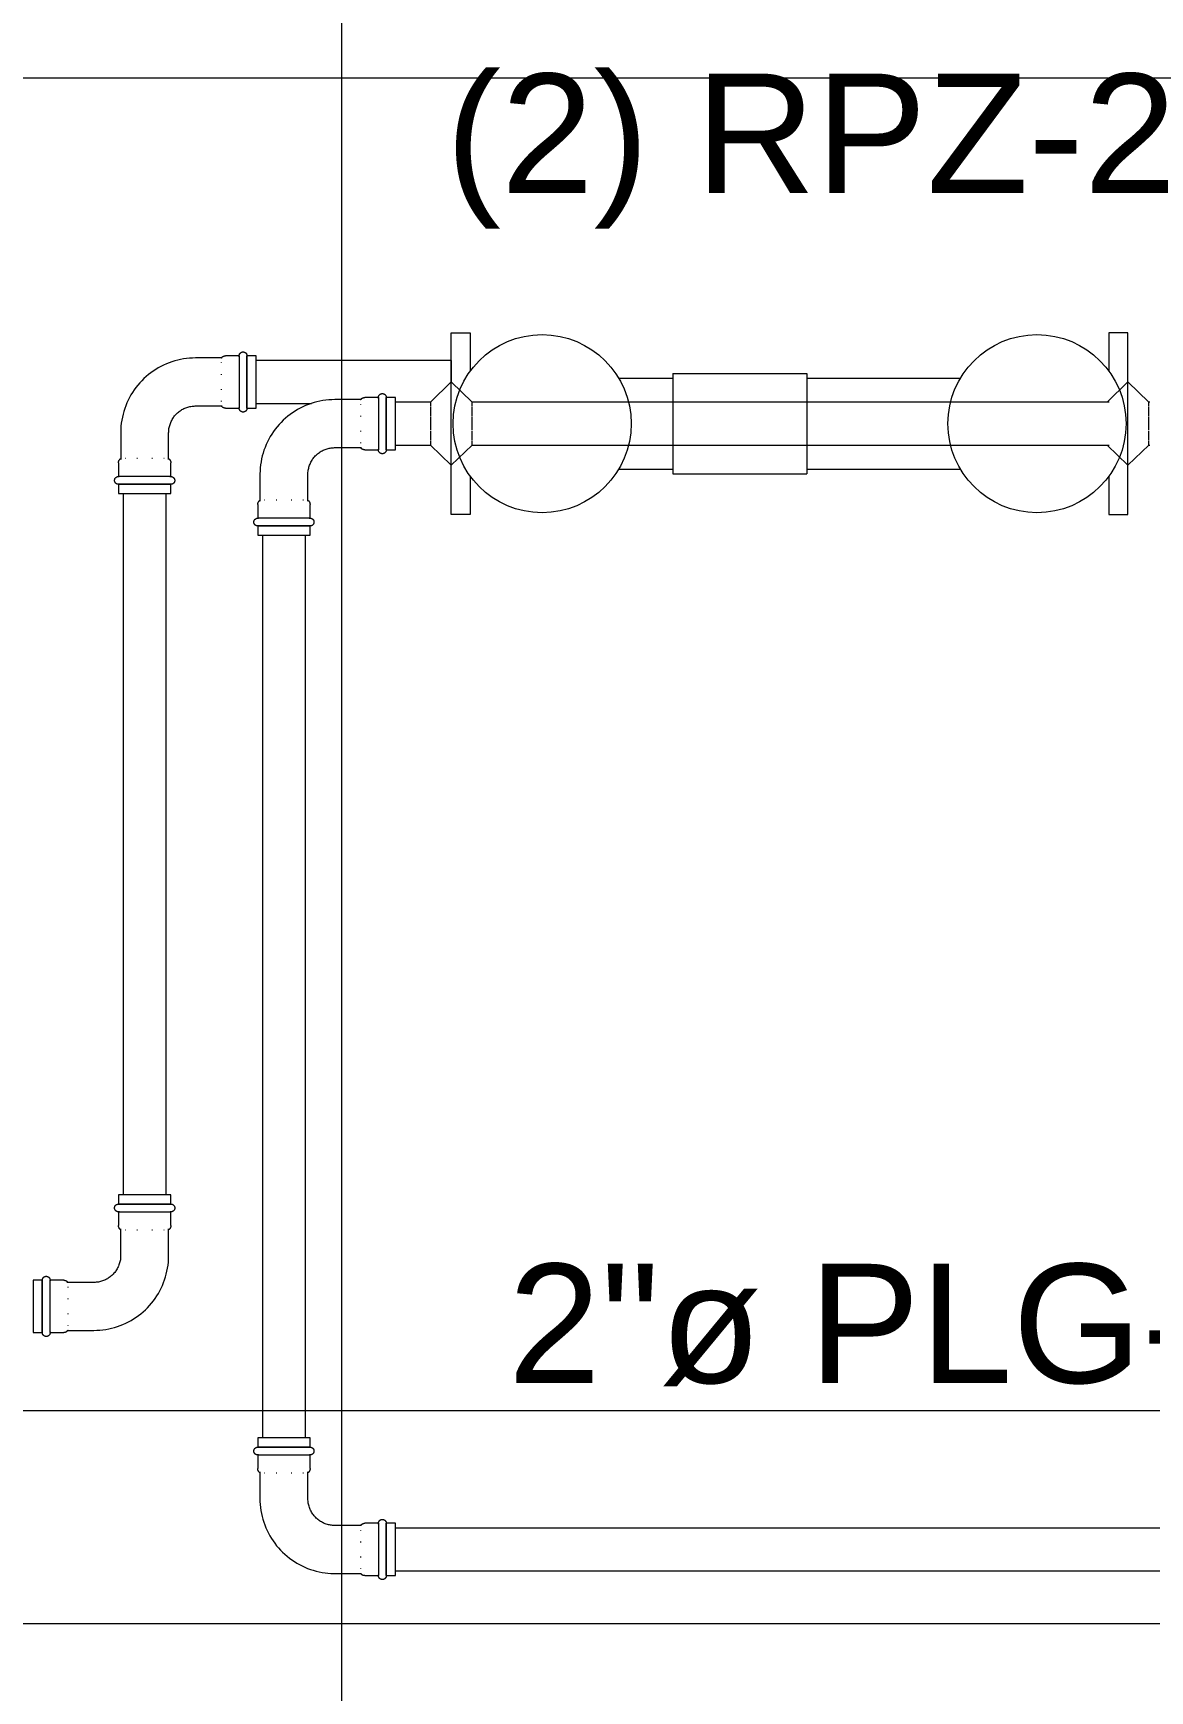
# Model space of a CAD drawing. Header units: inches. Extents: x -3299 to -2222, y -94 to 482.
# Drawn here: x -2685.3 to -2630, y 259.1 to 341.2 of the extents above; entities that cross this region are included whole.
import ezdxf

# ---------------------------------------------------------------- set-up
doc = ezdxf.new("R2010")
doc.units = ezdxf.units.IN
doc.header["$MEASUREMENT"] = 0
for name, color, linetype, lineweight in [('G-ANNO-TEXT', 231, 'Continuous', 9), ('P-PIPE', 3, 'Continuous', 9), ('P-PIPE-IDEN', 2, 'Continuous', 9), ('S-GRID', 1, 'Continuous', 9)]:
    doc.layers.add(name, color=color, linetype=linetype, lineweight=lineweight)
doc.styles.add('Arial', font='arial.ttf', dxfattribs={"height": 5.901198})

# ---------------------------------------------------------------- blocks, each defined once
blk = doc.blocks.new('Backflow_Assembly-Reduced_Pressure_Zone-WATTS-957OSY-4_00_Inch - 4_-1396127-PLG_ ROOF LEVEL')
at = {"layer": 'P-PIPE'}
for p, q in [((-16.75, -4.5), (-16.75, 4.5)), ((-16.75, 4.5), (-15.81, 4.5)), ((-15.81, 4.5), (-15.81, 2.603)), ((15.81, 4.5), (15.81, 2.603)), ((16.75, 4.5), (15.81, 4.5)), ((16.75, -4.5), (16.75, 4.5)), ((-5.77, 2.49), (-5.77, -2.49)), ((-5.77, 2.49), (0.86, 2.49)), ((0.86, 2.49), (0.86, -2.49)), ((-8.454, 2.245), (-5.77, 2.245)), ((0.86, 2.245), (8.454, 2.245)), ((-8.454, -2.245), (-5.77, -2.245)), ((0.86, -2.245), (8.454, -2.245)), ((-15.81, -2.603), (-15.81, -4.5)), ((-5.77, -2.49), (0.86, -2.49)), ((15.81, -2.603), (15.81, -4.5)), ((-15.81, -4.5), (-16.75, -4.5)), ((15.81, -4.5), (16.75, -4.5))]:
    blk.add_line(p, q, dxfattribs=at)
for centre in [(-12.25, 0), (12.25, 0)]:
    blk.add_circle(centre, 4.41, dxfattribs=at)
blk = doc.blocks.new('Victaulic-VicPress316-Elbow 90-45deg Style P568_P571 - Standard-V52-PLG_ ROOF LEVEL')
at = {"layer": 'P-PIPE'}
for p, q in [((-1.297, 5.52), (-1.297, 5.066)), ((1.296, 5.52), (-1.297, 5.52)), ((-1.297, 5.066), (1.296, 5.066)), ((1.296, 5.066), (1.296, 5.52)), ((-1.297, 4.68), (-1.297, 4.009)), ((-1.297, 4.68), (1.296, 4.68)), ((1.296, 4.009), (1.296, 4.68)), ((-1.188, 3.845), (-1.188, 2.517)), ((-0.961, 3.791), (-0.941, 3.791)), ((-0.391, 3.791), (-0.352, 3.791)), ((0.352, 3.791), (0.391, 3.791)), ((0.941, 3.791), (0.961, 3.791)), ((1.187, 2.517), (1.187, 3.845)), ((-5.066, 1.296), (-5.52, 1.296)), ((-5.52, 1.296), (-5.52, -1.297)), ((-5.066, -1.297), (-5.066, 1.296)), ((-4.009, 1.296), (-4.68, 1.296)), ((-4.68, -1.297), (-4.68, 1.296)), ((-2.517, 1.187), (-3.845, 1.187)), ((-3.791, 0.941), (-3.791, 0.961)), ((-3.791, 0.352), (-3.791, 0.391)), ((-3.791, -0.391), (-3.791, -0.352)), ((-5.52, -1.297), (-5.066, -1.297)), ((-4.68, -1.297), (-4.009, -1.297)), ((-3.845, -1.188), (-2.517, -1.188)), ((-3.791, -0.961), (-3.791, -0.941))]:
    blk.add_line(p, q, dxfattribs=at)
at = {"layer": 'P-PIPE', "flags": 128}
for points in [[(-1.297, 4.68), (-1.304, 4.68), (-1.312, 4.681), (-1.32, 4.681), (-1.327, 4.682), (-1.335, 4.684), (-1.342, 4.686), (-1.35, 4.688), (-1.357, 4.69), (-1.364, 4.692), (-1.372, 4.695), (-1.379, 4.698), (-1.386, 4.702), (-1.392, 4.706), (-1.399, 4.709), (-1.405, 4.714), (-1.412, 4.718), (-1.418, 4.723), (-1.424, 4.728), (-1.429, 4.733), (-1.435, 4.739), (-1.44, 4.744), (-1.445, 4.75), (-1.45, 4.756), (-1.455, 4.762), (-1.459, 4.769), (-1.463, 4.775), (-1.467, 4.782), (-1.47, 4.789), (-1.473, 4.796), (-1.476, 4.803), (-1.479, 4.81), (-1.481, 4.818), (-1.483, 4.825), (-1.485, 4.833), (-1.487, 4.84), (-1.488, 4.848), (-1.489, 4.856), (-1.489, 4.863), (-1.489, 4.871), (-1.489, 4.879), (-1.489, 4.886), (-1.488, 4.894), (-1.487, 4.902), (-1.486, 4.909), (-1.484, 4.917), (-1.483, 4.924), (-1.48, 4.932), (-1.478, 4.939), (-1.475, 4.946), (-1.472, 4.953), (-1.469, 4.96), (-1.465, 4.967), (-1.461, 4.974), (-1.457, 4.98), (-1.453, 4.987), (-1.448, 4.993), (-1.443, 4.999), (-1.438, 5.004), (-1.432, 5.01), (-1.427, 5.015), (-1.421, 5.02), (-1.415, 5.025), (-1.409, 5.03), (-1.403, 5.034), (-1.396, 5.038), (-1.389, 5.042), (-1.382, 5.046), (-1.375, 5.049), (-1.368, 5.052), (-1.361, 5.055), (-1.354, 5.057), (-1.346, 5.059), (-1.339, 5.061), (-1.331, 5.063), (-1.324, 5.064), (-1.316, 5.065), (-1.308, 5.066), (-1.301, 5.066), (-1.297, 5.066)], [(1.296, 5.066), (1.295, 5.066), (1.292, 5.066), (1.287, 5.066), (1.28, 5.066), (1.271, 5.066), (1.259, 5.066), (1.246, 5.066), (1.231, 5.066), (1.213, 5.066), (1.194, 5.066), (1.173, 5.066), (1.15, 5.066), (1.125, 5.066), (1.098, 5.066), (1.07, 5.066), (1.04, 5.066), (1.008, 5.066), (0.975, 5.066), (0.94, 5.066), (0.903, 5.066), (0.865, 5.066), (0.826, 5.066), (0.785, 5.066), (0.744, 5.066), (0.701, 5.066), (0.656, 5.066), (0.611, 5.066), (0.565, 5.066), (0.518, 5.066), (0.47, 5.066), (0.421, 5.066), (0.372, 5.066), (0.322, 5.066), (0.271, 5.066), (0.22, 5.066), (0.169, 5.066), (0.118, 5.066), (0.066, 5.066), (0.014, 5.066), (-0.038, 5.066), (-0.09, 5.066), (-0.141, 5.066), (-0.193, 5.066), (-0.244, 5.066), (-0.295, 5.066), (-0.345, 5.066), (-0.395, 5.066), (-0.444, 5.066), (-0.492, 5.066), (-0.54, 5.066), (-0.586, 5.066), (-0.632, 5.066), (-0.677, 5.066), (-0.72, 5.066), (-0.763, 5.066), (-0.804, 5.066), (-0.844, 5.066), (-0.883, 5.066), (-0.92, 5.066), (-0.956, 5.066), (-0.99, 5.066), (-1.023, 5.066), (-1.054, 5.066), (-1.083, 5.066), (-1.111, 5.066), (-1.137, 5.066), (-1.161, 5.066), (-1.183, 5.066), (-1.203, 5.066), (-1.222, 5.066), (-1.238, 5.066), (-1.252, 5.066), (-1.265, 5.066), (-1.275, 5.066), (-1.284, 5.066), (-1.29, 5.066), (-1.294, 5.066), (-1.296, 5.066), (-1.297, 5.066)], [(-1.297, 5.066), (-1.295, 5.066), (-1.292, 5.066), (-1.287, 5.066), (-1.28, 5.066), (-1.271, 5.066), (-1.259, 5.066)], [(1.252, 5.066), (1.265, 5.066), (1.275, 5.066), (1.284, 5.066), (1.29, 5.066), (1.294, 5.066), (1.296, 5.066), (1.296, 5.066)], [(1.296, 5.066), (1.304, 5.066), (1.312, 5.065), (1.32, 5.065), (1.327, 5.064), (1.335, 5.062), (1.342, 5.06), (1.35, 5.058), (1.357, 5.056), (1.364, 5.054), (1.372, 5.051), (1.379, 5.048), (1.386, 5.044), (1.392, 5.04), (1.399, 5.037), (1.405, 5.032), (1.412, 5.028), (1.418, 5.023), (1.424, 5.018), (1.429, 5.013), (1.435, 5.007), (1.44, 5.002), (1.445, 4.996), (1.45, 4.99), (1.455, 4.984), (1.459, 4.977), (1.463, 4.971), (1.467, 4.964), (1.47, 4.957), (1.473, 4.95), (1.476, 4.943), (1.479, 4.936), (1.481, 4.928), (1.483, 4.921), (1.485, 4.913), (1.487, 4.906), (1.488, 4.898), (1.489, 4.89), (1.489, 4.883), (1.489, 4.875), (1.489, 4.867), (1.489, 4.86), (1.488, 4.852), (1.487, 4.844), (1.486, 4.837), (1.484, 4.829), (1.483, 4.822), (1.48, 4.814), (1.478, 4.807), (1.475, 4.8), (1.472, 4.793), (1.469, 4.786), (1.465, 4.779), (1.461, 4.772), (1.457, 4.766), (1.453, 4.759), (1.448, 4.753), (1.443, 4.747), (1.438, 4.742), (1.432, 4.736), (1.427, 4.731), (1.421, 4.726), (1.415, 4.721), (1.409, 4.716), (1.403, 4.712), (1.396, 4.708), (1.389, 4.704), (1.382, 4.7), (1.375, 4.697), (1.368, 4.694), (1.361, 4.691), (1.354, 4.689), (1.346, 4.687), (1.339, 4.685), (1.331, 4.683), (1.324, 4.682), (1.316, 4.681), (1.308, 4.68), (1.301, 4.68), (1.296, 4.68)], [(-1.297, 4.68), (-1.295, 4.68), (-1.292, 4.68), (-1.287, 4.68), (-1.28, 4.68), (-1.271, 4.68), (-1.259, 4.68), (-1.246, 4.68), (-1.231, 4.68), (-1.213, 4.68), (-1.194, 4.68), (-1.173, 4.68), (-1.15, 4.68), (-1.125, 4.68), (-1.098, 4.68), (-1.07, 4.68), (-1.04, 4.68), (-1.008, 4.68), (-0.975, 4.68), (-0.94, 4.68), (-0.903, 4.68), (-0.865, 4.68), (-0.826, 4.68), (-0.785, 4.68), (-0.744, 4.68), (-0.701, 4.68), (-0.656, 4.68), (-0.611, 4.68), (-0.565, 4.68), (-0.518, 4.68), (-0.47, 4.68), (-0.421, 4.68), (-0.372, 4.68), (-0.322, 4.68), (-0.271, 4.68), (-0.22, 4.68), (-0.169, 4.68), (-0.118, 4.68), (-0.066, 4.68), (-0.014, 4.68), (0.038, 4.68), (0.09, 4.68), (0.141, 4.68), (0.193, 4.68), (0.244, 4.68), (0.295, 4.68), (0.345, 4.68), (0.395, 4.68), (0.444, 4.68), (0.492, 4.68), (0.54, 4.68), (0.586, 4.68), (0.632, 4.68), (0.677, 4.68), (0.72, 4.68), (0.763, 4.68), (0.804, 4.68), (0.844, 4.68), (0.883, 4.68), (0.92, 4.68), (0.956, 4.68), (0.99, 4.68), (1.023, 4.68), (1.054, 4.68), (1.083, 4.68), (1.111, 4.68), (1.137, 4.68), (1.161, 4.68), (1.183, 4.68), (1.203, 4.68), (1.222, 4.68), (1.238, 4.68), (1.252, 4.68), (1.265, 4.68), (1.275, 4.68), (1.284, 4.68), (1.29, 4.68), (1.294, 4.68), (1.296, 4.68), (1.296, 4.68)], [(-1.252, 4.68), (-1.265, 4.68), (-1.275, 4.68), (-1.284, 4.68), (-1.29, 4.68), (-1.294, 4.68), (-1.296, 4.68), (-1.297, 4.68)], [(1.296, 4.68), (1.295, 4.68), (1.292, 4.68), (1.287, 4.68), (1.28, 4.68), (1.271, 4.68), (1.259, 4.68)], [(-1.188, 3.791), (-1.196, 3.798), (-1.204, 3.805), (-1.212, 3.812), (-1.22, 3.82), (-1.228, 3.828), (-1.235, 3.836), (-1.241, 3.845), (-1.248, 3.853), (-1.254, 3.863), (-1.259, 3.872), (-1.265, 3.881), (-1.27, 3.891), (-1.274, 3.901), (-1.278, 3.911), (-1.282, 3.921), (-1.285, 3.932), (-1.288, 3.942), (-1.291, 3.953), (-1.293, 3.964), (-1.294, 3.974), (-1.295, 3.985), (-1.296, 3.996), (-1.297, 4.007), (-1.297, 4.009)], [(1.296, 4.009), (1.296, 3.998), (1.296, 3.987), (1.295, 3.976), (1.293, 3.966), (1.291, 3.955), (1.289, 3.944), (1.286, 3.934), (1.283, 3.923), (1.279, 3.913), (1.275, 3.903), (1.271, 3.893), (1.266, 3.883), (1.26, 3.874), (1.255, 3.864), (1.249, 3.855), (1.243, 3.846), (1.236, 3.838), (1.229, 3.829), (1.222, 3.821), (1.214, 3.814), (1.206, 3.806), (1.198, 3.799), (1.189, 3.792), (1.187, 3.791)], [(-1.188, 2.517), (-1.189, 2.464), (-1.192, 2.411), (-1.197, 2.358), (-1.204, 2.305), (-1.214, 2.253), (-1.226, 2.201), (-1.239, 2.15), (-1.255, 2.099), (-1.273, 2.049), (-1.292, 1.999), (-1.314, 1.951), (-1.338, 1.903), (-1.363, 1.857), (-1.391, 1.811), (-1.42, 1.766), (-1.451, 1.723), (-1.483, 1.681), (-1.518, 1.64), (-1.553, 1.601), (-1.591, 1.563), (-1.63, 1.527), (-1.67, 1.492), (-1.712, 1.459), (-1.755, 1.428), (-1.799, 1.398), (-1.844, 1.37), (-1.891, 1.344), (-1.938, 1.32), (-1.986, 1.298), (-2.035, 1.278), (-2.085, 1.26), (-2.136, 1.243), (-2.187, 1.229), (-2.239, 1.217), (-2.291, 1.207), (-2.344, 1.199), (-2.397, 1.193), (-2.45, 1.189), (-2.503, 1.188), (-2.517, 1.187)], [(-2.517, -1.188), (-2.369, -1.185), (-2.221, -1.176), (-2.074, -1.161), (-1.927, -1.14), (-1.781, -1.114), (-1.637, -1.081), (-1.493, -1.043), (-1.352, -0.999), (-1.212, -0.95), (-1.075, -0.895), (-0.939, -0.835), (-0.807, -0.769), (-0.676, -0.698), (-0.549, -0.622), (-0.425, -0.54), (-0.305, -0.454), (-0.188, -0.363), (-0.074, -0.268), (0.035, -0.168), (0.14, -0.064), (0.241, 0.044), (0.338, 0.157), (0.43, 0.273), (0.518, 0.393), (0.6, 0.516), (0.678, 0.642), (0.75, 0.771), (0.817, 0.903), (0.879, 1.038), (0.936, 1.175), (0.987, 1.314), (1.032, 1.455), (1.072, 1.598), (1.105, 1.742), (1.134, 1.888), (1.156, 2.034), (1.172, 2.181), (1.183, 2.329), (1.187, 2.477), (1.187, 2.517)], [(-5.066, 1.296), (-5.066, 1.304), (-5.065, 1.312), (-5.065, 1.32), (-5.064, 1.327), (-5.062, 1.335), (-5.06, 1.342), (-5.058, 1.35), (-5.056, 1.357), (-5.054, 1.364), (-5.051, 1.372), (-5.048, 1.379), (-5.044, 1.386), (-5.04, 1.392), (-5.037, 1.399), (-5.032, 1.405), (-5.028, 1.412), (-5.023, 1.418), (-5.018, 1.424), (-5.013, 1.429), (-5.007, 1.435), (-5.002, 1.44), (-4.996, 1.445), (-4.99, 1.45), (-4.984, 1.455), (-4.977, 1.459), (-4.971, 1.463), (-4.964, 1.467), (-4.957, 1.47), (-4.95, 1.473), (-4.943, 1.476), (-4.936, 1.479), (-4.928, 1.481), (-4.921, 1.483), (-4.913, 1.485), (-4.906, 1.487), (-4.898, 1.488), (-4.89, 1.489), (-4.883, 1.489), (-4.875, 1.489), (-4.867, 1.489), (-4.86, 1.489), (-4.852, 1.488), (-4.844, 1.487), (-4.837, 1.486), (-4.829, 1.484), (-4.822, 1.483), (-4.814, 1.48), (-4.807, 1.478), (-4.8, 1.475), (-4.793, 1.472), (-4.786, 1.469), (-4.779, 1.465), (-4.772, 1.461), (-4.766, 1.457), (-4.759, 1.453), (-4.753, 1.448), (-4.747, 1.443), (-4.742, 1.438), (-4.736, 1.432), (-4.731, 1.427), (-4.726, 1.421), (-4.721, 1.415), (-4.716, 1.409), (-4.712, 1.403), (-4.708, 1.396), (-4.704, 1.389), (-4.7, 1.382), (-4.697, 1.375), (-4.694, 1.368), (-4.691, 1.361), (-4.689, 1.354), (-4.687, 1.346), (-4.685, 1.339), (-4.683, 1.331), (-4.682, 1.324), (-4.681, 1.316), (-4.68, 1.308), (-4.68, 1.301), (-4.68, 1.296)], [(-5.066, 1.296), (-5.066, 1.295), (-5.066, 1.292), (-5.066, 1.287), (-5.066, 1.28), (-5.066, 1.271), (-5.066, 1.259), (-5.066, 1.246), (-5.066, 1.231), (-5.066, 1.213), (-5.066, 1.194), (-5.066, 1.173), (-5.066, 1.15), (-5.066, 1.125), (-5.066, 1.098), (-5.066, 1.07), (-5.066, 1.04), (-5.066, 1.008), (-5.066, 0.975), (-5.066, 0.94), (-5.066, 0.903), (-5.066, 0.865), (-5.066, 0.826), (-5.066, 0.785), (-5.066, 0.744), (-5.066, 0.701), (-5.066, 0.656), (-5.066, 0.611), (-5.066, 0.565), (-5.066, 0.518), (-5.066, 0.47), (-5.066, 0.421), (-5.066, 0.372), (-5.066, 0.322), (-5.066, 0.271), (-5.066, 0.22), (-5.066, 0.169), (-5.066, 0.118), (-5.066, 0.066), (-5.066, 0.014), (-5.066, -0.038), (-5.066, -0.09), (-5.066, -0.141), (-5.066, -0.193), (-5.066, -0.244), (-5.066, -0.295), (-5.066, -0.345), (-5.066, -0.395), (-5.066, -0.444), (-5.066, -0.492), (-5.066, -0.54), (-5.066, -0.586), (-5.066, -0.632), (-5.066, -0.677), (-5.066, -0.72), (-5.066, -0.763), (-5.066, -0.804), (-5.066, -0.844), (-5.066, -0.883), (-5.066, -0.92), (-5.066, -0.956), (-5.066, -0.99), (-5.066, -1.023), (-5.066, -1.054), (-5.066, -1.083), (-5.066, -1.111), (-5.066, -1.137), (-5.066, -1.161), (-5.066, -1.183), (-5.066, -1.203), (-5.066, -1.222), (-5.066, -1.238), (-5.066, -1.252), (-5.066, -1.265), (-5.066, -1.275), (-5.066, -1.284), (-5.066, -1.29), (-5.066, -1.294), (-5.066, -1.296), (-5.066, -1.297)], [(-5.066, 1.252), (-5.066, 1.265), (-5.066, 1.275), (-5.066, 1.284), (-5.066, 1.29), (-5.066, 1.294), (-5.066, 1.296), (-5.066, 1.296)], [(-4.68, -1.297), (-4.68, -1.295), (-4.68, -1.292), (-4.68, -1.287), (-4.68, -1.28), (-4.68, -1.271), (-4.68, -1.259), (-4.68, -1.246), (-4.68, -1.231), (-4.68, -1.213), (-4.68, -1.194), (-4.68, -1.173), (-4.68, -1.15), (-4.68, -1.125), (-4.68, -1.098), (-4.68, -1.07), (-4.68, -1.04), (-4.68, -1.008), (-4.68, -0.975), (-4.68, -0.94), (-4.68, -0.903), (-4.68, -0.865), (-4.68, -0.826), (-4.68, -0.785), (-4.68, -0.744), (-4.68, -0.701), (-4.68, -0.656), (-4.68, -0.611), (-4.68, -0.565), (-4.68, -0.518), (-4.68, -0.47), (-4.68, -0.421), (-4.68, -0.372), (-4.68, -0.322), (-4.68, -0.271), (-4.68, -0.22), (-4.68, -0.169), (-4.68, -0.118), (-4.68, -0.066), (-4.68, -0.014), (-4.68, 0.038), (-4.68, 0.09), (-4.68, 0.141), (-4.68, 0.193), (-4.68, 0.244), (-4.68, 0.295), (-4.68, 0.345), (-4.68, 0.395), (-4.68, 0.444), (-4.68, 0.492), (-4.68, 0.54), (-4.68, 0.586), (-4.68, 0.632), (-4.68, 0.677), (-4.68, 0.72), (-4.68, 0.763), (-4.68, 0.804), (-4.68, 0.844), (-4.68, 0.883), (-4.68, 0.92), (-4.68, 0.956), (-4.68, 0.99), (-4.68, 1.023), (-4.68, 1.054), (-4.68, 1.083), (-4.68, 1.111), (-4.68, 1.137), (-4.68, 1.161), (-4.68, 1.183), (-4.68, 1.203), (-4.68, 1.222), (-4.68, 1.238), (-4.68, 1.252), (-4.68, 1.265), (-4.68, 1.275), (-4.68, 1.284), (-4.68, 1.29), (-4.68, 1.294), (-4.68, 1.296), (-4.68, 1.296)], [(-4.68, 1.296), (-4.68, 1.295), (-4.68, 1.292), (-4.68, 1.287), (-4.68, 1.28), (-4.68, 1.271), (-4.68, 1.259)], [(-4.009, 1.296), (-3.998, 1.296), (-3.987, 1.296), (-3.976, 1.295), (-3.966, 1.293), (-3.955, 1.291), (-3.944, 1.289), (-3.934, 1.286), (-3.923, 1.283), (-3.913, 1.279), (-3.903, 1.275), (-3.893, 1.271), (-3.883, 1.266), (-3.874, 1.26), (-3.864, 1.255), (-3.855, 1.249), (-3.846, 1.243), (-3.838, 1.236), (-3.829, 1.229), (-3.821, 1.222), (-3.814, 1.214), (-3.806, 1.206), (-3.799, 1.198), (-3.792, 1.189), (-3.791, 1.187)], [(-5.066, -1.297), (-5.066, -1.295), (-5.066, -1.292), (-5.066, -1.287), (-5.066, -1.28), (-5.066, -1.271), (-5.066, -1.259)], [(-4.68, -1.297), (-4.68, -1.304), (-4.681, -1.312), (-4.681, -1.32), (-4.682, -1.327), (-4.684, -1.335), (-4.686, -1.342), (-4.688, -1.35), (-4.69, -1.357), (-4.692, -1.364), (-4.695, -1.372), (-4.698, -1.379), (-4.702, -1.386), (-4.706, -1.392), (-4.709, -1.399), (-4.714, -1.405), (-4.718, -1.412), (-4.723, -1.418), (-4.728, -1.424), (-4.733, -1.429), (-4.739, -1.435), (-4.744, -1.44), (-4.75, -1.445), (-4.756, -1.45), (-4.762, -1.455), (-4.769, -1.459), (-4.775, -1.463), (-4.782, -1.467), (-4.789, -1.47), (-4.796, -1.473), (-4.803, -1.476), (-4.81, -1.479), (-4.818, -1.481), (-4.825, -1.483), (-4.833, -1.485), (-4.84, -1.487), (-4.848, -1.488), (-4.856, -1.489), (-4.863, -1.489), (-4.871, -1.489), (-4.879, -1.489), (-4.886, -1.489), (-4.894, -1.488), (-4.902, -1.487), (-4.909, -1.486), (-4.917, -1.484), (-4.924, -1.483), (-4.932, -1.48), (-4.939, -1.478), (-4.946, -1.475), (-4.953, -1.472), (-4.96, -1.469), (-4.967, -1.465), (-4.974, -1.461), (-4.98, -1.457), (-4.987, -1.453), (-4.993, -1.448), (-4.999, -1.443), (-5.004, -1.438), (-5.01, -1.432), (-5.015, -1.427), (-5.02, -1.421), (-5.025, -1.415), (-5.03, -1.409), (-5.034, -1.403), (-5.038, -1.396), (-5.042, -1.389), (-5.046, -1.382), (-5.049, -1.375), (-5.052, -1.368), (-5.055, -1.361), (-5.057, -1.354), (-5.059, -1.346), (-5.061, -1.339), (-5.063, -1.331), (-5.064, -1.324), (-5.065, -1.316), (-5.066, -1.308), (-5.066, -1.301), (-5.066, -1.297)], [(-4.68, -1.252), (-4.68, -1.265), (-4.68, -1.275), (-4.68, -1.284), (-4.68, -1.29), (-4.68, -1.294), (-4.68, -1.296), (-4.68, -1.297)], [(-3.791, -1.188), (-3.798, -1.196), (-3.805, -1.204), (-3.812, -1.212), (-3.82, -1.22), (-3.828, -1.228), (-3.836, -1.235), (-3.845, -1.241), (-3.853, -1.248), (-3.863, -1.254), (-3.872, -1.259), (-3.881, -1.265), (-3.891, -1.27), (-3.901, -1.274), (-3.911, -1.278), (-3.921, -1.282), (-3.932, -1.285), (-3.942, -1.288), (-3.953, -1.291), (-3.964, -1.293), (-3.974, -1.294), (-3.985, -1.295), (-3.996, -1.296), (-4.007, -1.297), (-4.009, -1.297)]]:
    blk.add_lwpolyline(points, dxfattribs=at)

msp = doc.modelspace()

# ---------------------------------------------------------------- linework, layer by layer
at = {"layer": 'P-PIPE'}
for p, q in [((-2664.575, 325.003), (-2674.23, 325.003)), ((-2664.575, 325.003), (-2664.575, 323.941)), ((-2664.575, 323.941), (-2665.606, 322.941)), ((-2663.543, 322.941), (-2664.575, 323.941)), ((-2631.075, 323.941), (-2632.106, 322.941)), ((-2630.043, 322.941), (-2631.075, 323.941)), ((-2674.23, 322.879), (-2671.495, 322.879)), ((-2665.606, 322.94), (-2667.336, 322.94)), ((-2665.606, 322.94), (-2665.606, 322.752)), ((-2665.606, 322.719), (-2665.606, 322.231)), ((-2632.002, 322.94), (-2663.543, 322.94)), ((-2663.543, 322.752), (-2663.543, 322.94)), ((-2663.543, 322.231), (-2663.543, 322.719)), ((-2629.989, 322.94), (-2630.043, 322.94)), ((-2630.043, 322.752), (-2630.043, 322.94)), ((-2630.043, 322.231), (-2630.043, 322.719)), ((-2665.606, 322.192), (-2665.606, 321.565)), ((-2663.543, 321.565), (-2663.543, 322.192)), ((-2630.043, 321.565), (-2630.043, 322.192)), ((-2665.606, 321.525), (-2665.606, 321.038)), ((-2665.606, 321.004), (-2665.606, 320.816)), ((-2663.543, 321.038), (-2663.543, 321.525)), ((-2663.543, 320.816), (-2663.543, 321.004)), ((-2630.043, 321.038), (-2630.043, 321.525)), ((-2630.043, 320.816), (-2630.043, 321.004)), ((-2667.336, 320.816), (-2665.606, 320.816)), ((-2665.606, 320.816), (-2664.575, 319.816)), ((-2664.575, 319.816), (-2663.543, 320.816)), ((-2663.543, 320.816), (-2632.002, 320.816)), ((-2632.106, 320.816), (-2631.075, 319.816)), ((-2631.075, 319.816), (-2630.043, 320.816)), ((-2630.043, 320.816), (-2629.989, 320.816)), ((-2680.812, 318.421), (-2680.812, 283.694)), ((-2678.688, 283.694), (-2678.688, 318.421)), ((-2673.918, 316.351), (-2673.918, 271.659)), ((-2671.794, 271.659), (-2671.794, 316.351)), ((-2431.045, 267.201), (-2667.336, 267.201)), ((-2667.336, 265.077), (-2431.045, 265.077)), ((-2443.612, 262.452), (-2818.666, 262.452))]:
    msp.add_line(p, q, dxfattribs=at)
at = {"layer": 'S-GRID'}
msp.add_line((-2670, 469.687), (-2670, -82.206), dxfattribs=at)

# ---------------------------------------------------------------- block references
at = {"layer": 'P-PIPE'}
for name, p in [('Backflow_Assembly-Reduced_Pressure_Zone-WATTS-957OSY-4_00_Inch - 4_-1396127-PLG_ ROOF LEVEL', (-2647.825, 321.878)), ('Victaulic-VicPress316-Elbow 90-45deg Style P568_P571 - Standard-V52-PLG_ ROOF LEVEL', (-2679.75, 278.174))]:
    msp.add_blockref(name, p, dxfattribs=at)
for p, rotation in [((-2679.75, 323.941), 180), ((-2672.856, 321.878), 180), ((-2672.856, 266.139), 270)]:
    msp.add_blockref('Victaulic-VicPress316-Elbow 90-45deg Style P568_P571 - Standard-V52-PLG_ ROOF LEVEL', p, dxfattribs=dict(at, rotation=rotation))

# ---------------------------------------------------------------- texts
at = {"layer": 'G-ANNO-TEXT', "insert": (-2664.851, 339.206), "char_height": 5.9012, "width": 42.984, "attachment_point": 1, "line_spacing_factor": 0.938532, "style": 'Arial', "bg_fill": 3, "box_fill_scale": 1.25, "bg_fill_color": 0, "bg_fill_transparency": 0}
msp.add_mtext('(2) RPZ-2', dxfattribs=at)
at = {"layer": 'P-PIPE-IDEN', "insert": (-2661.758, 280.282), "char_height": 5.9012, "width": 14.904, "attachment_point": 1, "line_spacing_factor": 0.938532, "style": 'Arial', "bg_fill": 3, "box_fill_scale": 1.25, "bg_fill_color": 0, "bg_fill_transparency": 0}
msp.add_mtext('2"ø', dxfattribs=at)

# ---------------------------------------------------------------- next in the draw order: linework, layer by layer
at = {"layer": 'S-GRID'}
msp.add_line((-3286.996, 339), (-2262.383, 339), dxfattribs=at)

# ---------------------------------------------------------------- next in the draw order: texts
at = {"layer": 'P-PIPE-IDEN', "insert": (-2646.872, 280.282), "char_height": 5.9012, "width": 53.28, "attachment_point": 1, "line_spacing_factor": 0.938532, "style": 'Arial', "bg_fill": 3, "box_fill_scale": 1.25, "bg_fill_color": 0, "bg_fill_transparency": 0}
msp.add_mtext('PLG-NDCW', dxfattribs=at)

# ---------------------------------------------------------------- next in the draw order: linework, layer by layer
at = {"layer": 'S-GRID'}
msp.add_line((-2262.383, 273), (-3286.996, 273), dxfattribs=at)

doc.saveas('drawing.dxf')
